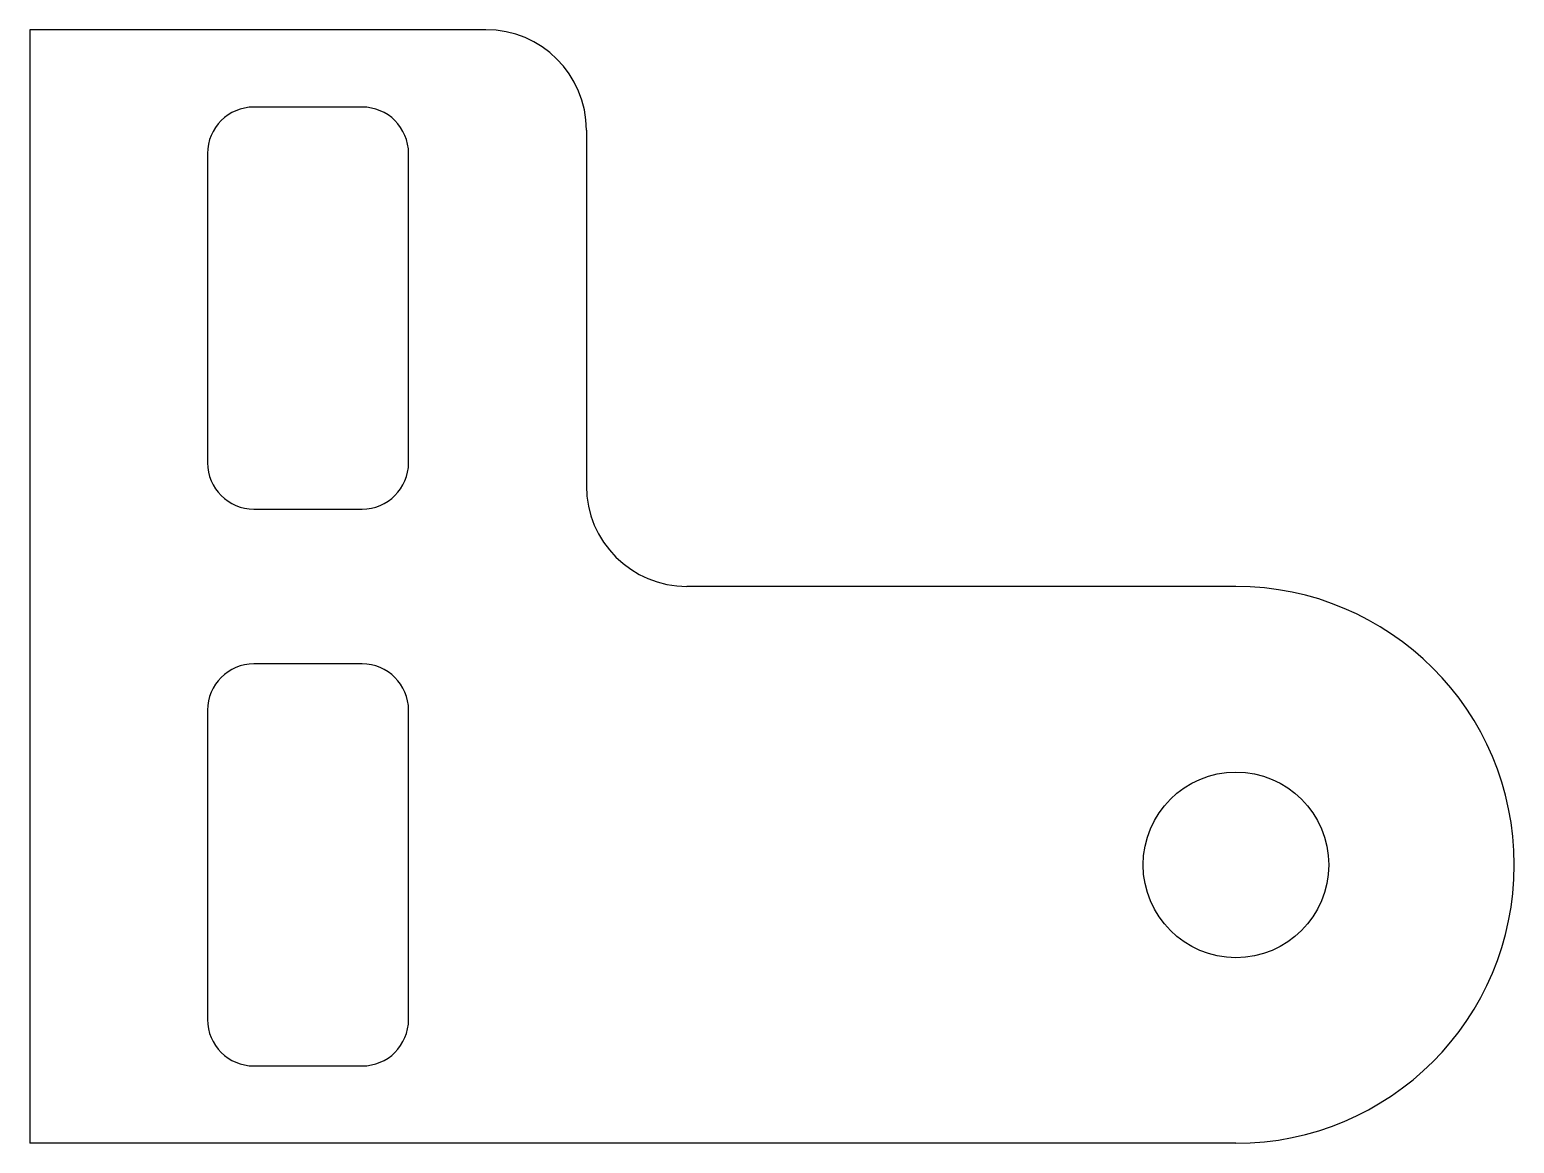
# Model space of a CAD drawing. Header units: millimetres. Extents: x 181.6 to 205.6, y 264.6 to 282.6.
import ezdxf

# ---------------------------------------------------------------- set-up
doc = ezdxf.new("R2010")
doc.units = ezdxf.units.MM
doc.layers.add('Default', color=7, linetype='Continuous')

msp = doc.modelspace()

# ---------------------------------------------------------------- linework, layer by layer
at = {"layer": 'Default', "color": 7, "linetype": 'Continuous'}
for p, q in [((188.973, 282.647), (181.598, 282.647)), ((181.598, 282.647), (181.598, 264.647)), ((186.973, 281.396), (185.223, 281.396)), ((190.598, 281.022), (190.598, 275.272)), ((184.473, 280.646), (184.473, 275.646)), ((187.723, 275.646), (187.723, 280.646)), ((185.223, 274.896), (186.973, 274.896)), ((201.098, 273.647), (192.223, 273.647)), ((186.973, 272.397), (185.223, 272.397)), ((184.473, 271.647), (184.473, 266.647)), ((187.723, 266.647), (187.723, 271.647)), ((185.223, 265.897), (186.973, 265.897)), ((201.098, 264.647), (181.598, 264.647))]:
    msp.add_line(p, q, dxfattribs=at)
msp.add_circle((201.098, 269.147), 1.5, dxfattribs=at)
for centre, radius, start, end in [((188.973, 281.022), 1.625, 0, 90), ((185.223, 280.646), 0.75, 90, 180), ((186.973, 280.646), 0.75, 0, 90), ((185.223, 275.646), 0.75, 180, 270), ((186.973, 275.646), 0.75, 270, 0), ((192.223, 275.272), 1.625, 180, 270), ((201.098, 269.147), 4.5, 270, 90), ((185.223, 271.647), 0.75, 90, 180), ((186.973, 271.647), 0.75, 0, 90), ((185.223, 266.647), 0.75, 180, 270), ((186.973, 266.647), 0.75, 270, 0)]:
    msp.add_arc(centre, radius, start, end, dxfattribs=at)

doc.saveas('drawing.dxf')
